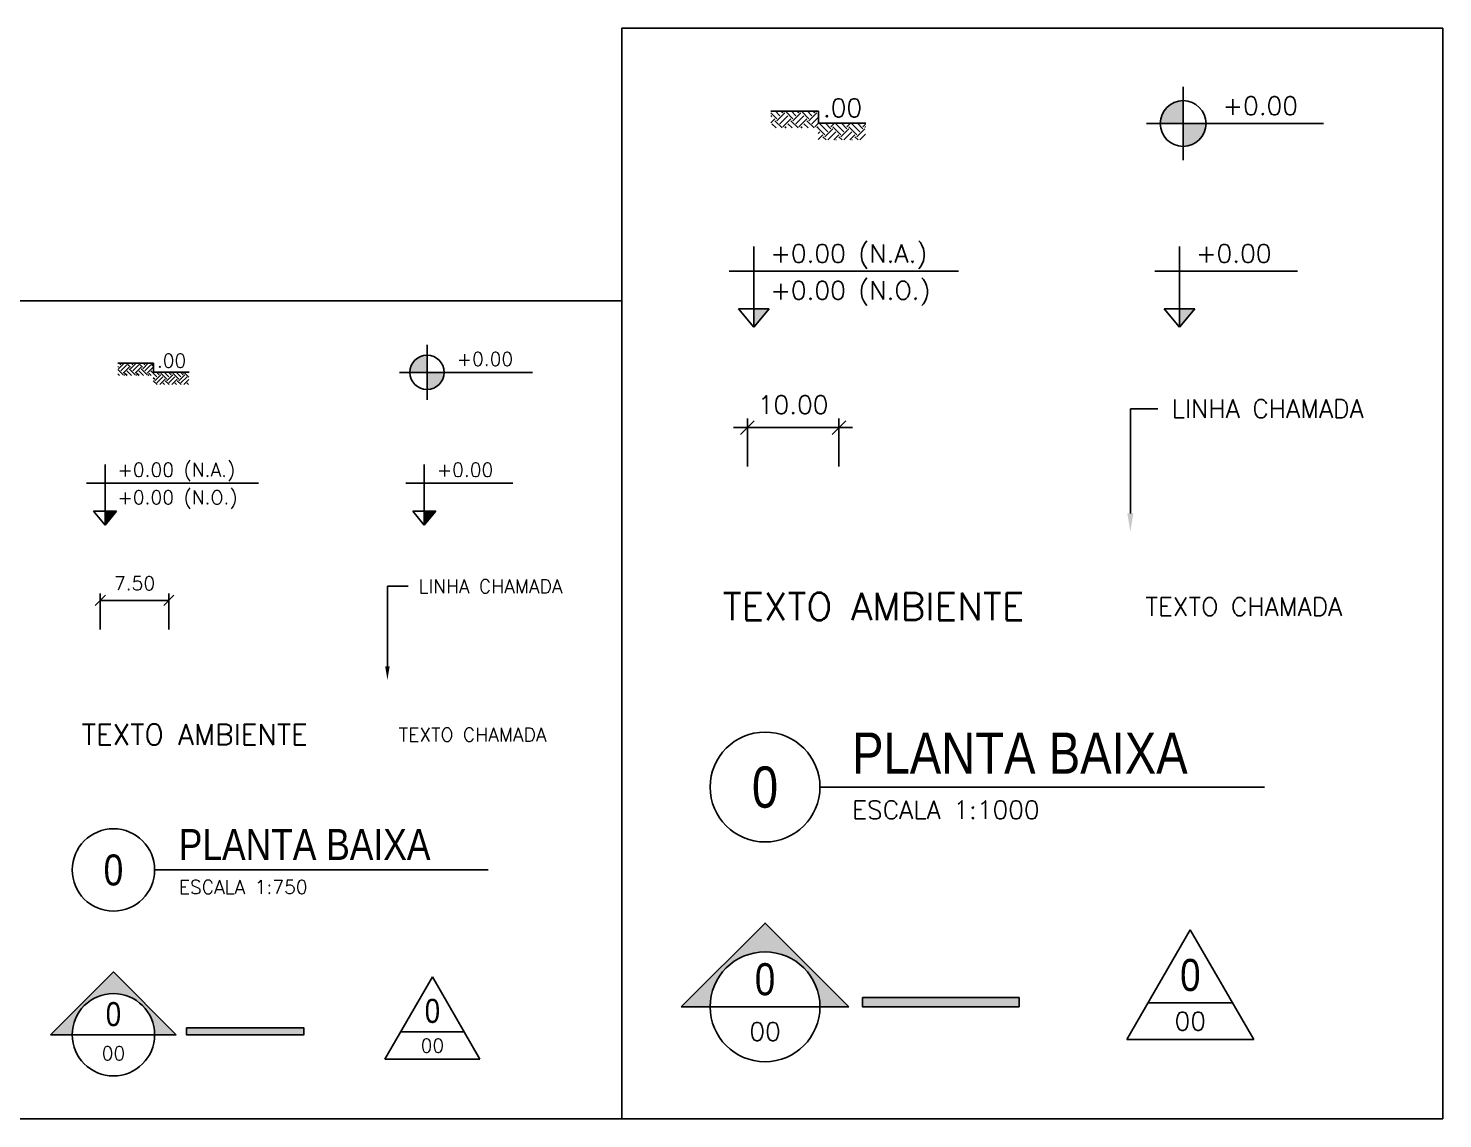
# Model space of a CAD drawing. Header units: millimetres. Extents: x 45003 to 46969, y 6653 to 6979.
# Drawn here: x 45259.4 to 45413.9, y 6860.3 to 6979.5 of the extents above; entities that cross this region are included whole.
import ezdxf
from ezdxf import colors
from ezdxf.entities.mleader import LeaderData, LeaderLine
from ezdxf.enums import TextEntityAlignment as Align
from ezdxf.math import Vec2, Vec3

# ---------------------------------------------------------------- set-up
doc = ezdxf.new("R2010")
doc.units = ezdxf.units.MM
for name, color, linetype in [('ARQ-COTAS', 30, 'Continuous'), ('ARQ-SÍMBOLOS', 2, 'Continuous'), ('ARQ-TEXTO2', 2, 'Continuous'), ('ARQ-TEXTO3', 3, 'Continuous'), ('ARQ-TEXTO4', 4, 'Continuous')]:
    doc.layers.add(name, color=color, linetype=linetype)
doc.styles.add('ARIAL', font='ARIALN.TTF', dxfattribs={"height": 0.18})
doc.styles.add('ROMANS', font='romans.shx')
doc.styles.add('Romans_Anot', font='romans.shx')
doc.dimstyles.new('Escala 1-1000', dxfattribs={"dimscale": 10, "dimtxt": 0.2, "dimasz": 0.15, "dimexe": 0.1, "dimexo": 0.2, "dimgap": 0.15, "dimtad": 1, "dimzin": 4, "dimdsep": 46, "dimtxsty": 'Romans_Anot', "dimblk": 'OBLIQUE', "dimcen": 0.25, "dimclrd": 256, "dimclre": 256, "dimclrt": 2, "dimadec": 0, "dimazin": 0, "dimtfac": 1, "dimtix": 1, "dimtmove": 2, "dimatfit": 3, "dimfxl": 0, "dimlwd": -1, "dimlwe": -1, "dimarcsym": 0})
doc.dimstyles.new('Escala 1-750', dxfattribs={"dimscale": 7.5, "dimtxt": 0.2, "dimasz": 0.15, "dimexe": 0.1, "dimexo": 0.2, "dimgap": 0.15, "dimtad": 1, "dimzin": 4, "dimdsep": 46, "dimtxsty": 'Romans_Anot', "dimblk": 'OBLIQUE', "dimcen": 0.25, "dimclrd": 256, "dimclre": 256, "dimclrt": 2, "dimadec": 0, "dimazin": 0, "dimtfac": 1, "dimtix": 1, "dimtmove": 2, "dimatfit": 3, "dimfxl": 0, "dimlwd": -1, "dimlwe": -1, "dimarcsym": 0})

# ---------------------------------------------------------------- blocks, each defined once
blk = doc.blocks.new('_Oblique')
at = {"color": 0, "linetype": 'ByBlock', "lineweight": -2}
blk.add_line((-0.5, -0.5), (0.5, 0.5), dxfattribs=at)
blk = doc.blocks.new('*D23')
at = {"layer": 'ARQ-COTAS', "transparency": 16777216}
for p, q in [((45337.98, 6931.62), (45337.98, 6936.86)), ((45347.98, 6931.62), (45347.98, 6936.86)), ((45337.98, 6935.86), (45336.48, 6935.86)), ((45337.98, 6935.86), (45347.98, 6935.86)), ((45347.98, 6935.86), (45349.48, 6935.86))]:
    blk.add_line(p, q, dxfattribs=at)
at = {"layer": 'Defpoints', "color": 0, "transparency": 16777216}
for p in [(45347.98, 6935.86), (45337.98, 6929.62), (45347.98, 6929.62)]:
    blk.add_point(p, dxfattribs=at)
at = {"layer": 'ARQ-COTAS', "transparency": 16777216, "xscale": 1.5, "yscale": 1.5, "zscale": 1.5}
blk.add_blockref('_Oblique', (45337.98, 6935.86), dxfattribs=at)
at = {"layer": 'ARQ-COTAS', "transparency": 16777216, "xscale": 1.5, "yscale": 1.5, "zscale": 1.5, "rotation": 180}
blk.add_blockref('_Oblique', (45347.98, 6935.86), dxfattribs=at)
at = {"layer": 'ARQ-COTAS', "color": 2, "transparency": 16777216, "insert": (45342.98, 6938.36), "char_height": 2, "attachment_point": 5, "style": 'Romans_Anot'}
blk.add_mtext('10.00', dxfattribs=at)
blk = doc.blocks.new('Nível_Planta')
at = {"layer": 'ARQ-SÍMBOLOS', "ltscale": 0.1}
h = blk.add_hatch(color=1, dxfattribs=at)
h.dxf.hatch_style = 1
h.paths.add_polyline_path([(-0.25, 0), (0, 0), (0, 0.25, 0.414214)])
h.paths.add_polyline_path([(0.25, 0), (0, 0), (0, -0.25, 0.414214)])
at = {"layer": 'ARQ-SÍMBOLOS', "color": 1}
for p, q in [((0, 0.4), (0, -0.4)), ((1.535, 0), (-0.4, 0))]:
    blk.add_line(p, q, dxfattribs=at)
at = {"layer": 'ARQ-SÍMBOLOS', "color": 1, "ltscale": 0.1}
blk.add_line((-0.25, 0), (0.25, 0), dxfattribs=at)
at = {"layer": 'ARQ-SÍMBOLOS', "color": 1}
blk.add_circle((0, 0), 0.25, dxfattribs=at)
at = {"layer": 'ARQ-TEXTO2', "style": 'ROMANS'}
blk.add_attdef('NIVEL-ACABADO', text='', height=0.2, dxfattribs=at).set_placement((0.432, 0.034), align=Align.BOTTOM_LEFT)
blk = doc.blocks.new('Nível_Corte')
at = {"layer": 'ARQ-SÍMBOLOS'}
h = blk.add_hatch(color=1, dxfattribs=at)
h.dxf.hatch_style = 1
h.paths.add_polyline_path([(0.167, 0.202), (0, 0.202), (0, 0)])
at = {"layer": 'ARQ-SÍMBOLOS', "color": 1}
for p, q in [((0, 0), (0, 0.884)), ((-0.271, 0.613), (2.235, 0.613)), ((-0.167, 0.202), (0.167, 0.202)), ((0, 0), (-0.167, 0.202)), ((0, 0), (0.167, 0.202))]:
    blk.add_line(p, q, dxfattribs=at)
at = {"layer": 'ARQ-TEXTO2', "style": 'ROMANS'}
for tag, p in [('NIVEL-ACABADO', (0.182, 0.647)), ('NIVEL-OSSO', (0.182, 0.244))]:
    blk.add_attdef(tag, text='', height=0.2, dxfattribs=at).set_placement(p, align=Align.BOTTOM_LEFT)
blk = doc.blocks.new('Nível_Fachada')
at = {"layer": 'ARQ-SÍMBOLOS'}
h = blk.add_hatch(color=1, dxfattribs=at)
h.dxf.hatch_style = 1
h.paths.add_polyline_path([(0.167, 0.202), (0, 0.202), (0, 0)])
at = {"layer": 'ARQ-SÍMBOLOS', "color": 1}
for p, q in [((0, 0), (0, 0.884)), ((-0.271, 0.613), (1.29, 0.613)), ((-0.167, 0.202), (0.167, 0.202)), ((0, 0), (-0.167, 0.202)), ((0, 0), (0.167, 0.202))]:
    blk.add_line(p, q, dxfattribs=at)
at = {"layer": 'ARQ-TEXTO2', "style": 'ROMANS'}
blk.add_attdef('NIVEL-ACABADO', text='', height=0.2, dxfattribs=at).set_placement((0.182, 0.647), align=Align.BOTTOM_LEFT)
blk = doc.blocks.new('Desnível')
at = {"layer": 'ARQ-SÍMBOLOS', "ltscale": 0.1}
h = blk.add_hatch(dxfattribs=at)
h.set_pattern_fill('EARTH', color=8, scale=0.0195, angle=45)
h.set_pattern_definition([(45, (-400.02996, -104.62736), (0, 0.175114994), [0.123825, -0.123825]), (45, (-400.0628, -104.59453), (0, 0.175114994), [0.123825, -0.123825]), (45, (-400.09563, -104.56169), (0, 0.175114994), [0.123825, -0.123825]), (135, (-400.09563, -104.5398), (-0.175114994, 0), [0.123825, -0.123825]), (135, (-400.0628, -104.50697), (-0.175114994, 0), [0.123825, -0.123825]), (135, (-400.02996, -104.47414), (-0.175114994, 0), [0.123825, -0.123825])])
h.paths.add_polyline_path([(-0.003, 0.13), (-0.52, 0.13), (-0.52, -0.052), (-0.003, -0.052)])
h.paths.add_polyline_path([(0.514, 0), (-0.003, 0), (-0.003, -0.182), (0.514, -0.182)])
at = {"layer": 'ARQ-SÍMBOLOS', "color": 1}
for p, q in [((-0.52, 0.13), (0, 0.13)), ((0, 0.13), (0, 0)), ((0, 0), (0.517, 0))]:
    blk.add_line(p, q, dxfattribs=at)
at = {"layer": 'ARQ-TEXTO2', "style": 'ROMANS'}
blk.add_attdef('DESNIVEL', text='', height=0.2, dxfattribs=at).set_placement((0.048, 0.007), align=Align.BOTTOM_LEFT)
blk = doc.blocks.new('*U11')
at = {"layer": 'ARQ-SÍMBOLOS'}
blk.add_line((0.6, 0), (5.458, 0), dxfattribs=at)
blk.add_circle((0, 0), 0.6, dxfattribs=at)
at = {"layer": 'ARQ-TEXTO2', "style": 'ROMANS'}
blk.add_attdef('ESCALA1', text='', height=0.2, dxfattribs=at).set_placement((0.951, -0.149), align=Align.TOP_LEFT)
at = {"layer": 'ARQ-TEXTO4', "style": 'ARIAL'}
blk.add_attdef('TITULODODESENHO', (0.951, 0.146), '', height=0.45, dxfattribs=at)
blk.add_attdef('0', text='', height=0.45, dxfattribs=at).set_placement((0, 0), align=Align.MIDDLE)
blk = doc.blocks.new('*D24')
at = {"layer": 'ARQ-COTAS', "transparency": 16777216}
for p, q in [((45267.28, 6913.8), (45267.28, 6917.73)), ((45274.78, 6913.8), (45274.78, 6917.73)), ((45267.28, 6916.98), (45274.78, 6916.98))]:
    blk.add_line(p, q, dxfattribs=at)
at = {"layer": 'Defpoints', "color": 0, "transparency": 16777216}
for p in [(45274.78, 6916.98), (45267.28, 6912.3), (45274.78, 6912.3)]:
    blk.add_point(p, dxfattribs=at)
at = {"layer": 'ARQ-COTAS', "transparency": 16777216, "xscale": 1.125, "yscale": 1.125, "zscale": 1.125, "rotation": 180}
blk.add_blockref('_Oblique', (45267.28, 6916.98), dxfattribs=at)
at = {"layer": 'ARQ-COTAS', "transparency": 16777216, "xscale": 1.125, "yscale": 1.125, "zscale": 1.125}
blk.add_blockref('_Oblique', (45274.78, 6916.98), dxfattribs=at)
at = {"layer": 'ARQ-COTAS', "color": 2, "transparency": 16777216, "insert": (45271.03, 6918.85), "char_height": 1.5, "attachment_point": 5, "style": 'Romans_Anot'}
blk.add_mtext('7.50', dxfattribs=at)
blk = doc.blocks.new('Símbolo_Corte')
at = {"layer": 'ARQ-SÍMBOLOS'}
h = blk.add_hatch(color=256, dxfattribs=at)
h.dxf.hatch_style = 1
h.paths.add_polyline_path([(0, 0.915), (-0.915, 0), (-0.6, 0, -1), (0.6, 0), (0.915, 0)])
at = {"layer": 'ARQ-SÍMBOLOS', "ltscale": 0.1}
blk.add_hatch(color=256, dxfattribs=at).paths.add_polyline_path([(1.063, 0.1), (2.775, 0.1), (2.775, 0), (1.063, 0)])
at = {"layer": 'ARQ-SÍMBOLOS'}
for p, q in [((-0.915, 0), (-0.6, 0)), ((0.6, 0), (0.915, 0))]:
    blk.add_line(p, q, dxfattribs=at)
at = {"layer": 'ARQ-SÍMBOLOS', "color": 4}
blk.add_line((-0.6, 0), (0.6, 0), dxfattribs=at)
at = {"layer": 'ARQ-SÍMBOLOS'}
blk.add_lwpolyline([(-0.915, 0), (0, 0.915), (0.915, 0)], dxfattribs=at)
blk.add_lwpolyline([(1.063, 0.1), (2.775, 0.1), (2.775, 0), (1.063, 0)], close=True, dxfattribs=at)
blk.add_circle((0, 0), 0.6, dxfattribs=at)
at = {"layer": 'ARQ-TEXTO2', "style": 'ROMANS'}
blk.add_attdef('NUMERO-FOLHA', text='', height=0.2, dxfattribs=at).set_placement((0, -0.271), align=Align.MIDDLE_CENTER)
at = {"layer": 'ARQ-TEXTO4', "style": 'ARIAL'}
blk.add_attdef('NUMERO-DESENHO-NA-FOLHA', text='', height=0.35, dxfattribs=at).set_placement((0, 0.301), align=Align.MIDDLE_CENTER)
blk = doc.blocks.new('Símbolo_Fachada')
at = {"layer": 'ARQ-SÍMBOLOS', "ltscale": 0.1}
for p, q in [((-0.693, -0.399), (0, 0.801)), ((0.693, -0.399), (0, 0.801)), ((-0.693, -0.399), (0.693, -0.399))]:
    blk.add_line(p, q, dxfattribs=at)
at = {"layer": 'ARQ-SÍMBOLOS', "color": 4, "ltscale": 0.1}
blk.add_line((-0.463, 0), (0.463, 0), dxfattribs=at)
at = {"layer": 'ARQ-TEXTO2', "style": 'ROMANS'}
blk.add_attdef('NUMERO-FOLHA', text='', height=0.2, dxfattribs=at).set_placement((0, -0.199), align=Align.MIDDLE_CENTER)
at = {"layer": 'ARQ-TEXTO4', "style": 'ARIAL'}
blk.add_attdef('NUMERO-DESENHO-NA-FOLHA', text='', height=0.35, dxfattribs=at).set_placement((0, 0.306), align=Align.MIDDLE_CENTER)

msp = doc.modelspace()

# ---------------------------------------------------------------- linework, layer by layer
for points in [[(45324.252, 6860.33), (45413.94, 6860.33), (45413.94, 6979.499), (45324.252, 6979.499)], [(45256.986, 6860.33), (45324.252, 6860.33), (45324.252, 6949.707), (45256.986, 6949.707)]]:
    msp.add_lwpolyline(points, close=True)

# ---------------------------------------------------------------- block references
at = {"layer": 'ARQ-SÍMBOLOS'}
for name, p, xscale, yscale, zscale, values in [('Desnível', (45345.745, 6969.128), 10, 10, 10, {'DESNIVEL': '.00'}), ('Nível_Planta', (45385.585, 6969.088), 10, 10, 10, {'NIVEL-ACABADO': '+0.00'}), ('Nível_Corte', (45338.685, 6946.817), 10, 10, 10, {'NIVEL-OSSO': '+0.00 (N.O.)', 'NIVEL-ACABADO': '+0.00 (N.A.)'}), ('Nível_Fachada', (45385.19, 6946.817), 10, 10, 10, {'NIVEL-ACABADO': '+0.00 '}), ('Desnível', (45273.106, 6941.928), 7.5, 7.5, 7.5, {'DESNIVEL': '.00'}), ('Nível_Planta', (45302.986, 6941.899), 7.5, 7.5, 7.5, {'NIVEL-ACABADO': '+0.00'}), ('Nível_Corte', (45267.81, 6925.195), 7.5, 7.5, 7.5, {'NIVEL-OSSO': '+0.00 (N.O.)', 'NIVEL-ACABADO': '+0.00 (N.A.)'}), ('Nível_Fachada', (45302.69, 6925.195), 7.5, 7.5, 7.5, {'NIVEL-ACABADO': '+0.00 '}), ('*U11', (45339.909, 6896.577), 10, 10, 10, {'ESCALA1': 'ESCALA 1:1000', '0': '0', 'TITULODODESENHO': 'PLANTA BAIXA'}), ('*U11', (45268.729, 6887.516), 7.5, 7.5, 7.5, {'ESCALA1': 'ESCALA 1:750', '0': '0', 'TITULODODESENHO': 'PLANTA BAIXA'})]:
    msp.add_blockref(name, p, dxfattribs=dict(at, xscale=xscale, yscale=yscale, zscale=zscale)).add_auto_attribs(values)
at = {"layer": 'ARQ-SÍMBOLOS', "ltscale": 0.03}
for name, p, xscale, yscale, zscale in [('Símbolo_Corte', (45339.909, 6872.562), 10, 10, 10), ('Símbolo_Fachada', (45386.369, 6872.979), 10, 10, 10), ('Símbolo_Corte', (45268.729, 6869.504), 7.5, 7.5, 7.5), ('Símbolo_Fachada', (45303.574, 6869.817), 7.5, 7.5, 7.5)]:
    msp.add_blockref(name, p, dxfattribs=dict(at, xscale=xscale, yscale=yscale, zscale=zscale)).add_auto_attribs({'NUMERO-FOLHA': '00', 'NUMERO-DESENHO-NA-FOLHA': '0'})

# ---------------------------------------------------------------- texts
at = {"layer": 'ARQ-TEXTO2', "attachment_point": 1, "style": 'ROMANS'}
for insert, char_height in [((45381.461, 6917.293), 2), ((45299.893, 6903.052), 1.5)]:
    msp.add_mtext('TEXTO CHAMADA', dxfattribs=dict(at, insert=insert, char_height=char_height))
at = {"layer": 'ARQ-TEXTO3', "attachment_point": 5, "style": 'ROMANS'}
for insert, char_height in [((45351.75, 6916.3), 3), ((45277.61, 6902.308), 2.25)]:
    msp.add_mtext('TEXTO AMBIENTE', dxfattribs=dict(at, insert=insert, char_height=char_height))

# ---------------------------------------------------------------- dimensions: what is measured, and where the dimension line sits
at = {"layer": 'ARQ-COTAS'}
for base, p1, p2, dimstyle, picture, middle in [((45347.981, 6935.86), (45337.981, 6929.617), (45347.981, 6929.617), 'Escala 1-1000', '*D23', (45342.981, 6938.36)), ((45274.783, 6916.978), (45267.283, 6912.295), (45274.783, 6912.295), 'Escala 1-750', '*D24', (45271.033, 6918.853))]:
    dim = msp.add_linear_dim(base=base, p1=p1, p2=p2, dimstyle=dimstyle, dxfattribs=at)
    dim.commit()
    dim.dimension.update_dxf_attribs({"geometry": picture, "text_midpoint": middle})

# ---------------------------------------------------------------- leaders
ml = msp.add_multileader_mtext('Standard', dxfattribs=at)
ml.set_content('LINHA CHAMADA', color=2, style='Romans_Anot')
ml.set_leader_properties(color=256, linetype='ByLayer', lineweight=-1)
ml.build(insert=Vec2(0, 0))
ml.multileader.update_dxf_attribs({"dogleg_length": 0.3, "arrow_head_size": 2, "scale": 10})
ctx = ml.context
ctx.base_point, ctx.scale, ctx.char_height, ctx.arrow_head_size, ctx.landing_gap_size, ctx.plane_origin = Vec3(45382.816, 6937.916), 10, 2, 2, 1.5, Vec3(45379.816, 6924.975)
notes = []
notes.append((ctx, [(0, (1, 1, 0), (45379.816, 6937.916), (1, 0), 3, [(0, [(45379.816, 6924.48)], 0, [])])]))
ctx.mtext.insert, ctx.mtext.flow_direction = Vec3(45384.316, 6938.916), 5
ml = msp.add_multileader_mtext('Standard', dxfattribs=at)
ml.set_content('LINHA CHAMADA', color=2, style='Romans_Anot')
ml.set_leader_properties(color=256, linetype='ByLayer', lineweight=-1)
ml.build(insert=Vec2(0, 0))
ml.multileader.update_dxf_attribs({"dogleg_length": 0.3, "arrow_head_size": 1.5, "scale": 7.5})
ctx = ml.context
ctx.base_point, ctx.scale, ctx.char_height, ctx.arrow_head_size, ctx.landing_gap_size, ctx.plane_origin = Vec3(45300.909, 6918.519), 7.5, 1.5, 1.5, 1.125, Vec3(45298.659, 6908.28)
notes.append((ctx, [(0, (1, 1, 0), (45298.659, 6918.519), (1, 0), 2.25, [(0, [(45298.659, 6908.28)], 0, [])])]))
ctx.mtext.insert, ctx.mtext.flow_direction = Vec3(45302.034, 6919.269), 5
for ctx, leaders in notes:
    for number, flags, end, landing, length, lines in leaders:
        leader = LeaderData()
        leader.index, (leader.has_last_leader_line, leader.has_dogleg_vector, leader.attachment_direction) = number, flags
        leader.last_leader_point, leader.dogleg_vector, leader.dogleg_length = Vec3(end), Vec3(landing), length
        for number, points, colour, breaks in lines:
            line = LeaderLine()
            line.index, line.vertices, line.color, line.breaks = number, Vec3.list(points), colors.encode_raw_color(colour), breaks
            leader.lines.append(line)
        ctx.leaders.append(leader)

doc.saveas('drawing.dxf')
